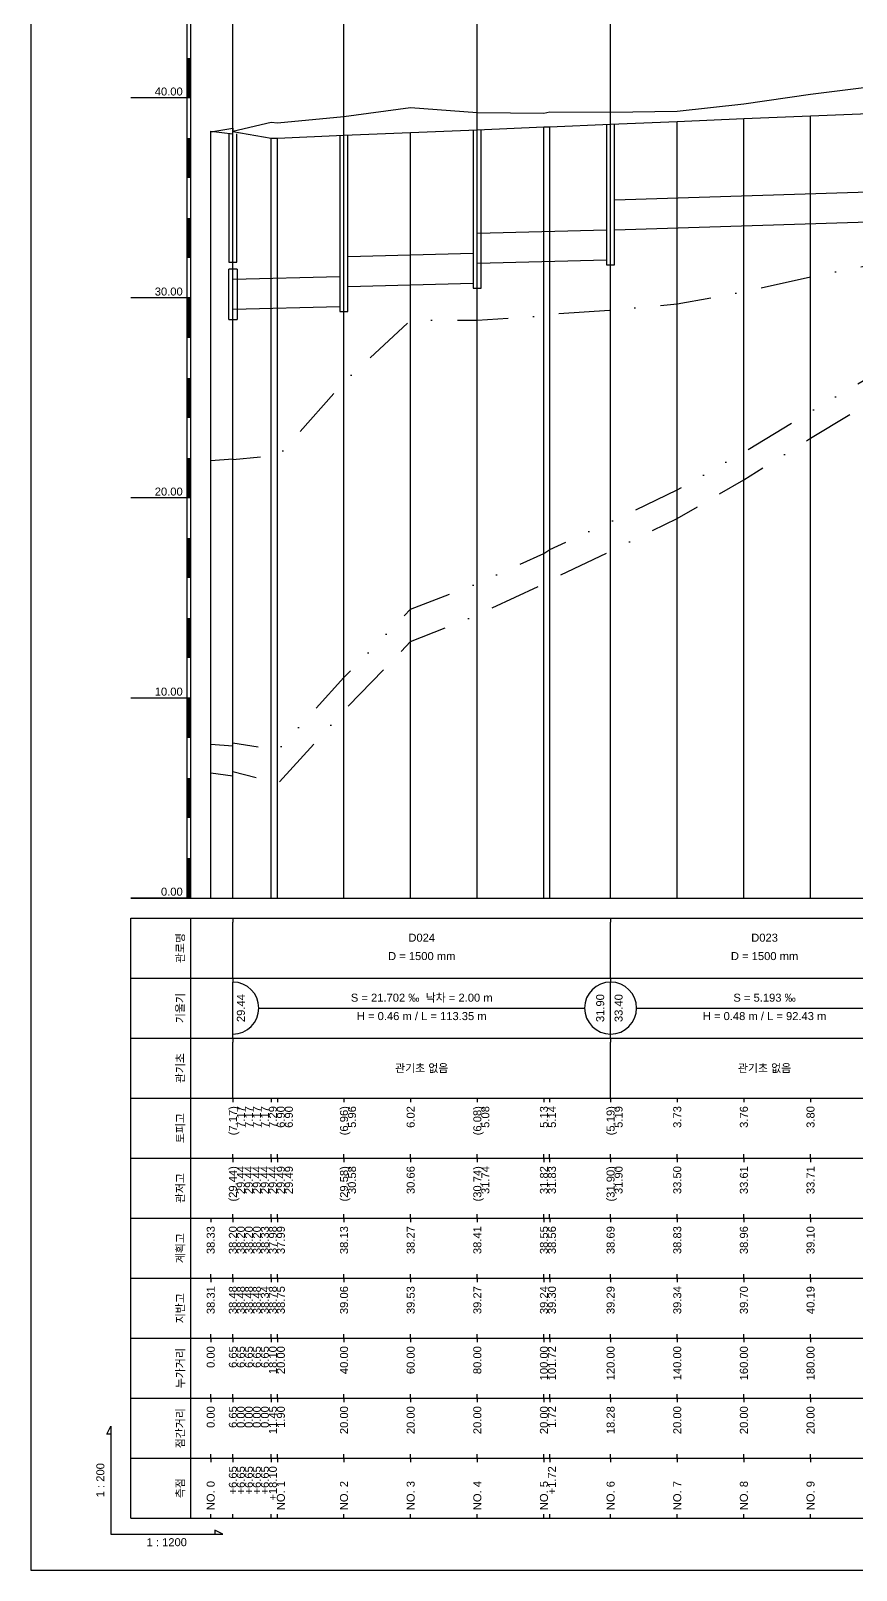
# Model space of a CAD drawing. Header units: millimetres. Extents: x -7351 to 135086, y 1419 to 5643.
# Drawn here: x 48542.4 to 48748.8, y 1419 to 1803.8 of the extents above; entities that cross this region are included whole.
import ezdxf
from ezdxf.enums import TextEntityAlignment as Align

# ---------------------------------------------------------------- set-up
doc = ezdxf.new("R2010")
doc.units = ezdxf.units.MM
for name, pattern in [('BORDER', [44.45, 12.7, -6.35, 12.7, -6.35, 0, -6.35]), ('DASHDOT', [25.4, 12.7, -6.35, 0, -6.35]), ('DIVIDE', [31.75, 12.7, -6.35, 0, -6.35, 0, -6.35])]:
    doc.linetypes.add(name, pattern=pattern)
for name, color, linetype in [('KZ_종단_계획선', 1, 'Continuous'), ('KZ_종단_관로', 4, 'Continuous'), ('KZ_종단_깃발', 7, 'Continuous'), ('KZ_종단_도각', 7, 'Continuous'), ('KZ_종단_맨홀', 4, 'Continuous'), ('KZ_종단_수직선', 7, 'Continuous'), ('KZ_종단_암거', 1, 'Continuous'), ('KZ_종단_암선1', 56, 'DASHDOT'), ('KZ_종단_암선2', 4, 'DIVIDE'), ('KZ_종단_암선3', 6, 'BORDER'), ('KZ_종단_지반선', 3, 'Continuous'), ('KZ_종단_테이블문자', 7, 'Continuous'), ('KZ_종단_테이블선', 7, 'Continuous'), ('KZ_종단_폴대', 7, 'Continuous')]:
    doc.layers.add(name, color=color, linetype=linetype)
doc.styles.get("Standard").update_dxf_attribs({"font": 'arial.ttf'})

msp = doc.modelspace()

# ---------------------------------------------------------------- linework, layer by layer
at = {"layer": 'KZ_종단_계획선'}
msp.add_lwpolyline([(48587.36, 1778.71), (48592.9, 1778.06), (48592.9, 1778.06), (48592.9, 1778.06), (48592.9, 1778.06), (48592.9, 1778.67), (48602.44, 1776.94), (48604.03, 1777), (48620.69, 1777.7), (48637.36, 1778.39), (48654.03, 1779.08), (48670.69, 1779.78), (48672.12, 1779.84), (48687.36, 1780.47), (48704.03, 1781.16), (48720.69, 1781.86), (48737.36, 1782.55), (48754.03, 1783.25)], dxfattribs=at)
at = {"layer": 'KZ_종단_관로'}
for p, q in [((48688.36, 1761.54), (48763.38, 1763.94)), ((48688.36, 1754.04), (48763.38, 1756.44)), ((48654.03, 1753.23), (48686.36, 1754.04)), ((48621.69, 1747.42), (48653.03, 1748.23)), ((48654.03, 1745.73), (48686.36, 1746.54)), ((48592.9, 1741.74), (48619.69, 1742.42)), ((48621.69, 1739.92), (48653.03, 1740.73)), ((48592.9, 1734.24), (48619.69, 1734.92))]:
    msp.add_line(p, q, dxfattribs=at)
at = {"layer": 'KZ_종단_깃발'}
for p, q in [((48592.9, 1587.04), (48592.9, 1841.09)), ((48620.69, 1587.04), (48620.69, 1841.09)), ((48654.03, 1587.04), (48654.03, 1841.09)), ((48687.36, 1587.04), (48687.36, 1841.09))]:
    msp.add_line(p, q, dxfattribs=at)
at = {"layer": 'KZ_종단_도각'}
msp.add_lwpolyline([(48542.36, 1419.04), (49383.36, 1419.04), (49383.36, 2013.04), (48542.36, 2013.04)], close=True, dxfattribs=at)
at = {"layer": 'KZ_종단_맨홀'}
for points in [[(48591.9, 1778.06), (48591.9, 1745.94), (48593.9, 1745.94), (48593.9, 1778.06)], [(48619.69, 1777.7), (48619.69, 1733.69), (48621.69, 1733.69), (48621.69, 1777.7)], [(48653.03, 1779.08), (48653.03, 1739.5), (48655.03, 1739.5), (48655.03, 1779.08)], [(48686.36, 1780.47), (48686.36, 1745.31), (48688.36, 1745.31), (48688.36, 1780.47)]]:
    msp.add_lwpolyline(points, dxfattribs=at)
at = {"layer": 'KZ_종단_수직선'}
for p, q in [((48720.69, 1587.04), (48720.69, 1781.86)), ((48737.36, 1587.04), (48737.36, 1782.55)), ((48587.36, 1587.04), (48587.36, 1778.71)), ((48592.9, 1587.04), (48592.9, 1778.67)), ((48592.9, 1587.04), (48592.9, 1778.06)), ((48592.9, 1587.04), (48592.9, 1778.06)), ((48592.9, 1587.04), (48592.9, 1778.06)), ((48592.9, 1587.04), (48592.9, 1778.06)), ((48620.69, 1587.04), (48620.69, 1777.7)), ((48637.36, 1587.04), (48637.36, 1778.39)), ((48654.03, 1587.04), (48654.03, 1779.08)), ((48670.69, 1587.04), (48670.69, 1779.78)), ((48672.13, 1587.04), (48672.13, 1779.84)), ((48687.36, 1587.04), (48687.36, 1780.47)), ((48704.03, 1587.04), (48704.03, 1781.16)), ((48602.44, 1587.04), (48602.44, 1776.94)), ((48604.03, 1587.04), (48604.03, 1777))]:
    msp.add_line(p, q, dxfattribs=at)
at = {"layer": 'KZ_종단_암거'}
for p, q in [((48593.94, 1744.19), (48591.86, 1744.19)), ((48591.86, 1731.69), (48591.86, 1744.19)), ((48593.94, 1744.19), (48591.86, 1744.19)), ((48591.86, 1731.69), (48591.86, 1744.19)), ((48593.94, 1744.19), (48593.94, 1731.69)), ((48593.94, 1744.19), (48593.94, 1731.69)), ((48591.86, 1731.69), (48593.94, 1731.69)), ((48591.86, 1731.69), (48593.94, 1731.69))]:
    msp.add_line(p, q, dxfattribs=at)
at = {"layer": 'KZ_종단_암선1', "flags": 128}
msp.add_lwpolyline([(48587.36, 1696.41), (48592.9, 1696.82), (48592.9, 1696.82), (48592.9, 1696.82), (48592.9, 1696.82), (48592.9, 1696.62), (48602.44, 1697.54), (48604.03, 1697.23), (48620.69, 1716.05), (48637.36, 1731.47), (48654.03, 1731.46), (48670.69, 1732.55), (48672.13, 1732.96), (48687.36, 1734.03), (48704.03, 1735.55), (48720.69, 1738.58), (48737.36, 1742.29), (48754.03, 1745.59), (48764.38, 1740.72), (48770.69, 1737.75), (48787.36, 1749.71), (48804.03, 1746.87), (48820.69, 1738.09), (48837.36, 1748.25), (48845.21, 1749.38), (48845.21, 1749.38), (48845.21, 1749.38), (48845.21, 1749.38), (48845.21, 1749.38), (48845.21, 1749.38), (48845.21, 1749.38), (48845.21, 1749.38), (48845.21, 1749.38), (48845.21, 1749.38), (48854.03, 1749.48), (48870.69, 1754.16), (48887.36, 1758.12), (48903.63, 1760.25)], dxfattribs=at)
at = {"layer": 'KZ_종단_암선2', "flags": 128}
msp.add_lwpolyline([(48587.36, 1625.53), (48592.9, 1625.12), (48592.9, 1625.12), (48592.9, 1625.12), (48592.9, 1625.12), (48592.9, 1625.83), (48602.44, 1624.4), (48604.03, 1623.85), (48620.69, 1642.15), (48637.36, 1659.26), (48654.03, 1665.68), (48670.69, 1673.2), (48672.13, 1674.16), (48687.36, 1681.11), (48704.03, 1689.05), (48720.69, 1698.5), (48737.36, 1708.64), (48754.03, 1718.37), (48764.38, 1717.49), (48770.69, 1716.96), (48787.36, 1735.35), (48804.03, 1738.77), (48820.69, 1733.72), (48837.36, 1743.57), (48845.21, 1744.55), (48845.21, 1744.55), (48845.21, 1744.55), (48845.21, 1744.55), (48845.21, 1744.55), (48845.21, 1744.55), (48845.21, 1744.55), (48845.21, 1744.55), (48845.21, 1744.55), (48845.21, 1744.55), (48854.03, 1744.49), (48870.69, 1748.89), (48887.36, 1752.56), (48903.63, 1755.75)], dxfattribs=at)
at = {"layer": 'KZ_종단_암선3', "flags": 128}
msp.add_lwpolyline([(48587.36, 1618.36), (48592.9, 1617.57), (48592.9, 1617.57), (48592.9, 1617.57), (48592.9, 1617.57), (48592.9, 1618.64), (48602.44, 1616.19), (48604.03, 1615.53), (48620.69, 1633.88), (48637.36, 1651.16), (48654.03, 1657.81), (48670.69, 1665.58), (48672.13, 1666.56), (48687.36, 1673.73), (48704.03, 1681.91), (48720.69, 1691.61), (48737.36, 1701.99), (48754.03, 1711.96), (48764.38, 1711.24), (48770.69, 1710.79), (48787.36, 1729.42), (48804.03, 1733.08), (48820.69, 1728.08), (48837.36, 1737.71), (48845.21, 1738.58), (48845.21, 1738.58), (48845.21, 1738.58), (48845.21, 1738.58), (48845.21, 1738.58), (48845.21, 1738.58), (48845.21, 1738.58), (48845.21, 1738.58), (48845.21, 1738.58), (48845.21, 1738.58), (48854.03, 1738.41), (48870.69, 1742.63), (48887.36, 1746.12), (48903.63, 1750.54)], dxfattribs=at)
at = {"layer": 'KZ_종단_지반선', "flags": 128}
msp.add_lwpolyline([(48587.36, 1778.59), (48592.9, 1779.46), (48592.9, 1779.46), (48592.9, 1779.46), (48592.9, 1779.46), (48592.9, 1778.74), (48602.44, 1780.95), (48604.03, 1780.77), (48620.69, 1782.36), (48637.36, 1784.67), (48654.03, 1783.41), (48670.69, 1783.26), (48672.13, 1783.56), (48687.36, 1783.49), (48704.03, 1783.76), (48720.69, 1785.54), (48737.36, 1788), (48754.03, 1790.05)], dxfattribs=at)
at = {"layer": 'KZ_종단_테이블문자'}
for p, q in [((48592.9, 1582.04), (48592.9, 1581.04)), ((48687.36, 1582.04), (48687.36, 1581.04)), ((48687.36, 1582.04), (48687.36, 1581.04)), ((48592.9, 1568.04), (48592.9, 1581.04)), ((48687.36, 1568.04), (48687.36, 1581.04)), ((48687.36, 1568.04), (48687.36, 1581.04)), ((48592.9, 1567.04), (48592.9, 1568.04)), ((48592.9, 1567.04), (48592.9, 1566.04)), ((48592.9, 1553.04), (48592.9, 1566.04)), ((48687.36, 1567.04), (48687.36, 1568.04)), ((48687.36, 1567.04), (48687.36, 1568.04)), ((48687.36, 1567.04), (48687.36, 1566.04)), ((48687.36, 1567.04), (48687.36, 1566.04)), ((48687.36, 1553.04), (48687.36, 1566.04)), ((48687.36, 1553.04), (48687.36, 1566.04)), ((48599.32, 1559.54), (48680.94, 1559.54)), ((48693.78, 1559.54), (48757.97, 1559.54)), ((48592.9, 1552.04), (48592.9, 1553.04)), ((48592.9, 1552.04), (48592.9, 1551.04)), ((48592.9, 1538.04), (48592.9, 1551.04)), ((48687.36, 1552.04), (48687.36, 1553.04)), ((48687.36, 1552.04), (48687.36, 1553.04)), ((48687.36, 1552.04), (48687.36, 1551.04)), ((48687.36, 1552.04), (48687.36, 1551.04)), ((48687.36, 1538.04), (48687.36, 1551.04)), ((48687.36, 1538.04), (48687.36, 1551.04)), ((48592.9, 1537.04), (48592.9, 1538.04)), ((48687.36, 1537.04), (48687.36, 1538.04)), ((48687.36, 1537.04), (48687.36, 1538.04))]:
    msp.add_line(p, q, dxfattribs=at)
for centre, start, end in [((48592.9, 1559.54), 270, 90), ((48687.36, 1559.54), 90, 270), ((48687.36, 1559.54), 270, 90)]:
    msp.add_arc(centre, 6.5, start, end, dxfattribs=at)
at = {"layer": 'KZ_종단_테이블선'}
for p, q in [((48567.36, 1587.04), (48908.63, 1587.04)), ((48567.36, 1567.04), (48567.36, 1582.04)), ((48567.36, 1582.04), (48908.63, 1582.04)), ((48582.36, 1567.04), (48582.36, 1582.04)), ((48567.36, 1552.04), (48567.36, 1567.04)), ((48567.36, 1567.04), (48908.63, 1567.04)), ((48582.36, 1552.04), (48582.36, 1567.04)), ((48567.36, 1537.04), (48567.36, 1552.04)), ((48567.36, 1552.04), (48908.63, 1552.04)), ((48582.36, 1537.04), (48582.36, 1552.04)), ((48567.36, 1522.04), (48567.36, 1537.04)), ((48567.36, 1537.04), (48908.63, 1537.04)), ((48582.36, 1522.04), (48582.36, 1537.04)), ((48592.9, 1537.04), (48592.9, 1536.04)), ((48592.9, 1537.04), (48592.9, 1536.04)), ((48592.9, 1537.04), (48592.9, 1536.04)), ((48592.9, 1537.04), (48592.9, 1536.04)), ((48592.9, 1537.04), (48592.9, 1536.04)), ((48602.44, 1537.04), (48602.44, 1536.04)), ((48604.03, 1537.04), (48604.03, 1536.04)), ((48620.69, 1537.04), (48620.69, 1536.04)), ((48637.36, 1537.04), (48637.36, 1536.04)), ((48654.03, 1537.04), (48654.03, 1536.04)), ((48670.69, 1537.04), (48670.69, 1536.04)), ((48672.12, 1537.04), (48672.12, 1536.04)), ((48687.36, 1537.04), (48687.36, 1536.04)), ((48704.03, 1537.04), (48704.03, 1536.04)), ((48720.69, 1537.04), (48720.69, 1536.04)), ((48737.36, 1537.04), (48737.36, 1536.04)), ((48567.36, 1507.04), (48567.36, 1522.04)), ((48567.36, 1522.04), (48908.63, 1522.04)), ((48582.36, 1507.04), (48582.36, 1522.04)), ((48592.9, 1522.04), (48592.9, 1523.04)), ((48592.9, 1522.04), (48592.9, 1523.04)), ((48592.9, 1522.04), (48592.9, 1523.04)), ((48592.9, 1522.04), (48592.9, 1523.04)), ((48592.9, 1522.04), (48592.9, 1523.04)), ((48592.9, 1522.04), (48592.9, 1521.04)), ((48592.9, 1522.04), (48592.9, 1521.04)), ((48592.9, 1522.04), (48592.9, 1521.04)), ((48592.9, 1522.04), (48592.9, 1521.04)), ((48592.9, 1522.04), (48592.9, 1521.04)), ((48602.44, 1522.04), (48602.44, 1523.04)), ((48602.44, 1522.04), (48602.44, 1521.04)), ((48604.03, 1522.04), (48604.03, 1523.04)), ((48604.03, 1522.04), (48604.03, 1521.04)), ((48620.69, 1522.04), (48620.69, 1523.04)), ((48620.69, 1522.04), (48620.69, 1521.04)), ((48637.36, 1522.04), (48637.36, 1523.04)), ((48637.36, 1522.04), (48637.36, 1521.04)), ((48654.03, 1522.04), (48654.03, 1523.04)), ((48654.03, 1522.04), (48654.03, 1521.04)), ((48670.69, 1522.04), (48670.69, 1523.04)), ((48670.69, 1522.04), (48670.69, 1521.04)), ((48672.12, 1522.04), (48672.12, 1523.04)), ((48672.12, 1522.04), (48672.12, 1521.04)), ((48687.36, 1522.04), (48687.36, 1523.04)), ((48687.36, 1522.04), (48687.36, 1521.04)), ((48704.03, 1522.04), (48704.03, 1523.04)), ((48704.03, 1522.04), (48704.03, 1521.04)), ((48720.69, 1522.04), (48720.69, 1523.04)), ((48720.69, 1522.04), (48720.69, 1521.04)), ((48737.36, 1522.04), (48737.36, 1523.04)), ((48737.36, 1522.04), (48737.36, 1521.04)), ((48567.36, 1492.04), (48567.36, 1507.04)), ((48567.36, 1507.04), (48908.63, 1507.04)), ((48582.36, 1492.04), (48582.36, 1507.04)), ((48587.36, 1507.04), (48587.36, 1506.04)), ((48592.9, 1507.04), (48592.9, 1508.04)), ((48592.9, 1507.04), (48592.9, 1508.04)), ((48592.9, 1507.04), (48592.9, 1508.04)), ((48592.9, 1507.04), (48592.9, 1508.04)), ((48592.9, 1507.04), (48592.9, 1508.04)), ((48592.9, 1507.04), (48592.9, 1506.04)), ((48592.9, 1507.04), (48592.9, 1506.04)), ((48592.9, 1507.04), (48592.9, 1506.04)), ((48592.9, 1507.04), (48592.9, 1506.04)), ((48592.9, 1507.04), (48592.9, 1506.04)), ((48602.44, 1507.04), (48602.44, 1508.04)), ((48602.44, 1507.04), (48602.44, 1506.04)), ((48604.03, 1507.04), (48604.03, 1508.04)), ((48604.03, 1507.04), (48604.03, 1506.04)), ((48620.69, 1507.04), (48620.69, 1508.04)), ((48620.69, 1507.04), (48620.69, 1506.04)), ((48637.36, 1507.04), (48637.36, 1508.04)), ((48637.36, 1507.04), (48637.36, 1506.04)), ((48654.03, 1507.04), (48654.03, 1508.04)), ((48654.03, 1507.04), (48654.03, 1506.04)), ((48670.69, 1507.04), (48670.69, 1508.04)), ((48670.69, 1507.04), (48670.69, 1506.04)), ((48672.12, 1507.04), (48672.12, 1508.04)), ((48672.13, 1507.04), (48672.13, 1506.04)), ((48687.36, 1507.04), (48687.36, 1508.04)), ((48687.36, 1507.04), (48687.36, 1506.04)), ((48704.03, 1507.04), (48704.03, 1508.04)), ((48704.03, 1507.04), (48704.03, 1506.04)), ((48720.69, 1507.04), (48720.69, 1508.04)), ((48720.69, 1507.04), (48720.69, 1506.04)), ((48737.36, 1507.04), (48737.36, 1508.04)), ((48737.36, 1507.04), (48737.36, 1506.04)), ((48587.36, 1492.04), (48587.36, 1493.04)), ((48592.9, 1492.04), (48592.9, 1493.04)), ((48592.9, 1492.04), (48592.9, 1493.04)), ((48592.9, 1492.04), (48592.9, 1493.04)), ((48592.9, 1492.04), (48592.9, 1493.04)), ((48592.9, 1492.04), (48592.9, 1493.04)), ((48602.44, 1492.04), (48602.44, 1493.04)), ((48604.03, 1492.04), (48604.03, 1493.04)), ((48620.69, 1492.04), (48620.69, 1493.04)), ((48637.36, 1492.04), (48637.36, 1493.04)), ((48654.03, 1492.04), (48654.03, 1493.04)), ((48670.69, 1492.04), (48670.69, 1493.04)), ((48672.13, 1492.04), (48672.13, 1493.04)), ((48687.36, 1492.04), (48687.36, 1493.04)), ((48704.03, 1492.04), (48704.03, 1493.04)), ((48720.69, 1492.04), (48720.69, 1493.04)), ((48737.36, 1492.04), (48737.36, 1493.04)), ((48567.36, 1477.04), (48567.36, 1492.04)), ((48567.36, 1492.04), (48908.63, 1492.04)), ((48582.36, 1477.04), (48582.36, 1492.04)), ((48587.36, 1492.04), (48587.36, 1491.04)), ((48592.9, 1492.04), (48592.9, 1491.04)), ((48592.9, 1492.04), (48592.9, 1491.04)), ((48592.9, 1492.04), (48592.9, 1491.04)), ((48592.9, 1492.04), (48592.9, 1491.04)), ((48592.9, 1492.04), (48592.9, 1491.04)), ((48602.44, 1492.04), (48602.44, 1491.04)), ((48604.03, 1492.04), (48604.03, 1491.04)), ((48620.69, 1492.04), (48620.69, 1491.04)), ((48637.36, 1492.04), (48637.36, 1491.04)), ((48654.03, 1492.04), (48654.03, 1491.04)), ((48670.69, 1492.04), (48670.69, 1491.04)), ((48672.13, 1492.04), (48672.13, 1491.04)), ((48687.36, 1492.04), (48687.36, 1491.04)), ((48704.03, 1492.04), (48704.03, 1491.04)), ((48720.69, 1492.04), (48720.69, 1491.04)), ((48737.36, 1492.04), (48737.36, 1491.04)), ((48587.36, 1477.04), (48587.36, 1478.04)), ((48592.9, 1477.04), (48592.9, 1478.04)), ((48592.9, 1477.04), (48592.9, 1478.04)), ((48592.9, 1477.04), (48592.9, 1478.04)), ((48592.9, 1477.04), (48592.9, 1478.04)), ((48592.9, 1477.04), (48592.9, 1478.04)), ((48602.44, 1477.04), (48602.44, 1478.04)), ((48604.03, 1477.04), (48604.03, 1478.04)), ((48620.69, 1477.04), (48620.69, 1478.04)), ((48637.36, 1477.04), (48637.36, 1478.04)), ((48654.03, 1477.04), (48654.03, 1478.04)), ((48670.69, 1477.04), (48670.69, 1478.04)), ((48672.13, 1477.04), (48672.13, 1478.04)), ((48687.36, 1477.04), (48687.36, 1478.04)), ((48704.03, 1477.04), (48704.03, 1478.04)), ((48720.69, 1477.04), (48720.69, 1478.04)), ((48737.36, 1477.04), (48737.36, 1478.04)), ((48567.36, 1462.04), (48567.36, 1477.04)), ((48567.36, 1477.04), (48908.63, 1477.04)), ((48582.36, 1462.04), (48582.36, 1477.04)), ((48587.36, 1477.04), (48587.36, 1476.04)), ((48592.9, 1477.04), (48592.9, 1476.04)), ((48592.9, 1477.04), (48592.9, 1476.04)), ((48592.9, 1477.04), (48592.9, 1476.04)), ((48592.9, 1477.04), (48592.9, 1476.04)), ((48592.9, 1477.04), (48592.9, 1476.04)), ((48602.44, 1477.04), (48602.44, 1476.04)), ((48604.03, 1477.04), (48604.03, 1476.04)), ((48620.69, 1477.04), (48620.69, 1476.04)), ((48637.36, 1477.04), (48637.36, 1476.04)), ((48654.03, 1477.04), (48654.03, 1476.04)), ((48670.69, 1477.04), (48670.69, 1476.04)), ((48672.13, 1477.04), (48672.13, 1476.04)), ((48687.36, 1477.04), (48687.36, 1476.04)), ((48704.03, 1477.04), (48704.03, 1476.04)), ((48720.69, 1477.04), (48720.69, 1476.04)), ((48737.36, 1477.04), (48737.36, 1476.04)), ((48587.36, 1462.04), (48587.36, 1463.04)), ((48592.9, 1462.04), (48592.9, 1463.04)), ((48592.9, 1462.04), (48592.9, 1463.04)), ((48592.9, 1462.04), (48592.9, 1463.04)), ((48592.9, 1462.04), (48592.9, 1463.04)), ((48592.9, 1462.04), (48592.9, 1463.04)), ((48602.44, 1462.04), (48602.44, 1463.04)), ((48604.03, 1462.04), (48604.03, 1463.04)), ((48620.69, 1462.04), (48620.69, 1463.04)), ((48637.36, 1462.04), (48637.36, 1463.04)), ((48654.03, 1462.04), (48654.03, 1463.04)), ((48670.69, 1462.04), (48670.69, 1463.04)), ((48672.13, 1462.04), (48672.13, 1463.04)), ((48687.36, 1462.04), (48687.36, 1463.04)), ((48704.03, 1462.04), (48704.03, 1463.04)), ((48720.69, 1462.04), (48720.69, 1463.04)), ((48737.36, 1462.04), (48737.36, 1463.04)), ((48567.36, 1447.04), (48567.36, 1462.04)), ((48567.36, 1462.04), (48908.63, 1462.04)), ((48582.36, 1447.04), (48582.36, 1462.04)), ((48587.36, 1462.04), (48587.36, 1461.04)), ((48592.9, 1462.04), (48592.9, 1461.04)), ((48592.9, 1462.04), (48592.9, 1461.04)), ((48592.9, 1462.04), (48592.9, 1461.04)), ((48592.9, 1462.04), (48592.9, 1461.04)), ((48592.9, 1462.04), (48592.9, 1461.04)), ((48602.44, 1462.04), (48602.44, 1461.04)), ((48604.03, 1462.04), (48604.03, 1461.04)), ((48620.69, 1462.04), (48620.69, 1461.04)), ((48637.36, 1462.04), (48637.36, 1461.04)), ((48654.03, 1462.04), (48654.03, 1461.04)), ((48670.69, 1462.04), (48670.69, 1461.04)), ((48672.13, 1462.04), (48672.13, 1461.04)), ((48687.36, 1462.04), (48687.36, 1461.04)), ((48704.03, 1462.04), (48704.03, 1461.04)), ((48720.69, 1462.04), (48720.69, 1461.04)), ((48737.36, 1462.04), (48737.36, 1461.04)), ((48567.36, 1432.04), (48567.36, 1447.04)), ((48567.36, 1447.04), (48908.63, 1447.04)), ((48582.36, 1432.04), (48582.36, 1447.04)), ((48587.36, 1447.04), (48587.36, 1448.04)), ((48587.36, 1447.04), (48587.36, 1446.04)), ((48592.9, 1447.04), (48592.9, 1448.04)), ((48592.9, 1447.04), (48592.9, 1448.04)), ((48592.9, 1447.04), (48592.9, 1448.04)), ((48592.9, 1447.04), (48592.9, 1448.04)), ((48592.9, 1447.04), (48592.9, 1448.04)), ((48592.9, 1447.04), (48592.9, 1446.04)), ((48592.9, 1447.04), (48592.9, 1446.04)), ((48592.9, 1447.04), (48592.9, 1446.04)), ((48592.9, 1447.04), (48592.9, 1446.04)), ((48592.9, 1447.04), (48592.9, 1446.04)), ((48602.44, 1447.04), (48602.44, 1448.04)), ((48602.44, 1447.04), (48602.44, 1446.04)), ((48604.03, 1447.04), (48604.03, 1448.04)), ((48604.03, 1447.04), (48604.03, 1446.04)), ((48620.69, 1447.04), (48620.69, 1448.04)), ((48620.69, 1447.04), (48620.69, 1446.04)), ((48637.36, 1447.04), (48637.36, 1448.04)), ((48637.36, 1447.04), (48637.36, 1446.04)), ((48654.03, 1447.04), (48654.03, 1448.04)), ((48654.03, 1447.04), (48654.03, 1446.04)), ((48670.69, 1447.04), (48670.69, 1448.04)), ((48670.69, 1447.04), (48670.69, 1446.04)), ((48672.13, 1447.04), (48672.13, 1448.04)), ((48672.13, 1447.04), (48672.13, 1446.04)), ((48687.36, 1447.04), (48687.36, 1448.04)), ((48687.36, 1447.04), (48687.36, 1446.04)), ((48704.03, 1447.04), (48704.03, 1448.04)), ((48704.03, 1447.04), (48704.03, 1446.04)), ((48720.69, 1447.04), (48720.69, 1448.04)), ((48720.69, 1447.04), (48720.69, 1446.04)), ((48737.36, 1447.04), (48737.36, 1448.04)), ((48737.36, 1447.04), (48737.36, 1446.04)), ((48567.36, 1432.04), (48908.63, 1432.04)), ((48587.36, 1432.04), (48587.36, 1433.04)), ((48592.9, 1432.04), (48592.9, 1433.04)), ((48592.9, 1432.04), (48592.9, 1433.04)), ((48592.9, 1432.04), (48592.9, 1433.04)), ((48592.9, 1432.04), (48592.9, 1433.04)), ((48592.9, 1432.04), (48592.9, 1433.04)), ((48602.44, 1432.04), (48602.44, 1433.04)), ((48604.03, 1432.04), (48604.03, 1433.04)), ((48620.69, 1432.04), (48620.69, 1433.04)), ((48637.36, 1432.04), (48637.36, 1433.04)), ((48654.03, 1432.04), (48654.03, 1433.04)), ((48670.69, 1432.04), (48670.69, 1433.04)), ((48672.13, 1432.04), (48672.13, 1433.04)), ((48687.36, 1432.04), (48687.36, 1433.04)), ((48704.03, 1432.04), (48704.03, 1433.04)), ((48720.69, 1432.04), (48720.69, 1433.04)), ((48737.36, 1432.04), (48737.36, 1433.04))]:
    msp.add_line(p, q, dxfattribs=at)
msp.add_lwpolyline([(48562.36, 1453.04), (48561.36, 1453.04), (48562.36, 1455.04), (48562.36, 1428.04), (48590.36, 1428.04), (48588.36, 1429.04), (48588.36, 1428.04)], dxfattribs=at)
at = {"layer": 'KZ_종단_폴대'}
for p, q in [((48582.36, 1787.04), (48567.36, 1787.04)), ((48582.36, 1737.04), (48567.36, 1737.04)), ((48582.36, 1687.04), (48567.36, 1687.04)), ((48582.36, 1637.04), (48567.36, 1637.04)), ((48582.36, 1587.04), (48567.36, 1587.04))]:
    msp.add_line(p, q, dxfattribs=at)
msp.add_lwpolyline([(48582.36, 1587.04), (48582.36, 1847.04), (48581.36, 1847.04), (48581.36, 1587.04), (48582.36, 1587.04)], dxfattribs=at)
for points in [[(48581.86, 1787.04, 1, 1, 0), (48581.86, 1797.04, 1, 1, 0)], [(48581.86, 1767.04, 1, 1, 0), (48581.86, 1777.04, 1, 1, 0)], [(48581.86, 1747.04, 1, 1, 0), (48581.86, 1757.04, 1, 1, 0)], [(48581.86, 1727.04, 1, 1, 0), (48581.86, 1737.04, 1, 1, 0)], [(48581.86, 1707.04, 1, 1, 0), (48581.86, 1717.04, 1, 1, 0)], [(48581.86, 1687.04, 1, 1, 0), (48581.86, 1697.04, 1, 1, 0)], [(48581.86, 1667.04, 1, 1, 0), (48581.86, 1677.04, 1, 1, 0)], [(48581.86, 1647.04, 1, 1, 0), (48581.86, 1657.04, 1, 1, 0)], [(48581.86, 1627.04, 1, 1, 0), (48581.86, 1637.04, 1, 1, 0)], [(48581.86, 1607.04, 1, 1, 0), (48581.86, 1617.04, 1, 1, 0)], [(48581.86, 1587.04, 1, 1, 0), (48581.86, 1597.04, 1, 1, 0)]]:
    msp.add_lwpolyline(points, format="xyseb", dxfattribs=at)

# ---------------------------------------------------------------- texts
at = {"layer": 'KZ_종단_테이블문자'}
for s, p in [('D024', (48640.13, 1575.54)), ('D023', (48725.87, 1575.54)), ('S = 21.702 ‰  낙차 = 2.00 m', (48640.13, 1560.54)), ('S = 5.193 ‰', (48725.87, 1560.54))]:
    msp.add_text(s, height=2, dxfattribs=at).set_placement(p, align=Align.BOTTOM_CENTER)
for s, p in [('D = 1500 mm', (48640.13, 1573.54)), ('D = 1500 mm', (48725.87, 1573.54)), ('H = 0.46 m / L = 113.35 m', (48640.13, 1558.54)), ('H = 0.48 m / L = 92.43 m', (48725.87, 1558.54))]:
    msp.add_text(s, height=2, dxfattribs=at).set_placement(p, align=Align.TOP_CENTER)
for s, p in [('29.44', (48593.9, 1559.54)), ('33.40', (48688.36, 1559.54))]:
    msp.add_text(s, height=2, rotation=90, dxfattribs=at).set_placement(p, align=Align.TOP_CENTER)
msp.add_text('31.90', height=2, rotation=90, dxfattribs=at).set_placement((48686.36, 1559.54), align=Align.BOTTOM_CENTER)
for p in [(48640.13, 1544.54), (48725.87, 1544.54)]:
    msp.add_text('관기초 없음', height=2, dxfattribs=at).set_placement(p, align=Align.MIDDLE_CENTER)
for s, p in [('(7.17)', (48592.9, 1535.04)), ('7.17', (48594.9, 1535.04)), ('7.17', (48596.9, 1535.04)), ('7.17', (48598.9, 1535.04)), ('7.17', (48600.9, 1535.04)), ('7.29', (48602.9, 1535.04)), ('6.90', (48604.9, 1535.04)), ('6.90', (48606.9, 1535.04)), ('(6.96)', (48620.69, 1535.04)), ('5.96', (48622.69, 1535.04)), ('6.02', (48637.36, 1535.04)), ('(6.08)', (48654.03, 1535.04)), ('5.08', (48656.03, 1535.04)), ('5.13', (48670.69, 1535.04)), ('5.14', (48672.69, 1535.04)), ('(5.19)', (48687.36, 1535.04)), ('5.19', (48689.36, 1535.04)), ('3.73', (48704.03, 1535.04)), ('3.76', (48720.69, 1535.04)), ('3.80', (48737.36, 1535.04)), ('(29.44)', (48592.9, 1520.04)), ('29.44', (48594.9, 1520.04)), ('29.44', (48596.9, 1520.04)), ('29.44', (48598.9, 1520.04)), ('29.44', (48600.9, 1520.04)), ('29.44', (48602.9, 1520.04)), ('29.49', (48604.9, 1520.04)), ('29.49', (48606.9, 1520.04)), ('(29.58)', (48620.69, 1520.04)), ('30.58', (48622.69, 1520.04)), ('30.66', (48637.36, 1520.04)), ('(30.74)', (48654.03, 1520.04)), ('31.74', (48656.03, 1520.04)), ('31.82', (48670.69, 1520.04)), ('31.83', (48672.69, 1520.04)), ('(31.90)', (48687.36, 1520.04)), ('31.90', (48689.36, 1520.04)), ('33.50', (48704.03, 1520.04)), ('33.61', (48720.69, 1520.04)), ('33.71', (48737.36, 1520.04)), ('38.33', (48587.36, 1505.04)), ('38.20', (48592.9, 1505.04)), ('38.20', (48594.9, 1505.04)), ('38.20', (48596.9, 1505.04)), ('38.20', (48598.9, 1505.04)), ('38.33', (48600.9, 1505.04)), ('37.98', (48602.9, 1505.04)), ('37.99', (48604.9, 1505.04)), ('38.13', (48620.69, 1505.04)), ('38.27', (48637.36, 1505.04)), ('38.41', (48654.03, 1505.04)), ('38.55', (48670.69, 1505.04)), ('38.56', (48672.69, 1505.04)), ('38.69', (48687.36, 1505.04)), ('38.83', (48704.03, 1505.04)), ('38.96', (48720.69, 1505.04)), ('39.10', (48737.36, 1505.04)), ('38.31', (48587.36, 1490.04)), ('38.48', (48592.9, 1490.04)), ('38.48', (48594.9, 1490.04)), ('38.48', (48596.9, 1490.04)), ('38.48', (48598.9, 1490.04)), ('38.34', (48600.9, 1490.04)), ('38.78', (48602.9, 1490.04)), ('38.75', (48604.9, 1490.04)), ('39.06', (48620.69, 1490.04)), ('39.53', (48637.36, 1490.04)), ('39.27', (48654.03, 1490.04)), ('39.24', (48670.69, 1490.04)), ('39.30', (48672.69, 1490.04)), ('39.29', (48687.36, 1490.04)), ('39.34', (48704.03, 1490.04)), ('39.70', (48720.69, 1490.04)), ('40.19', (48737.36, 1490.04)), ('0.00', (48587.36, 1475.04)), ('6.65', (48592.9, 1475.04)), ('6.65', (48594.9, 1475.04)), ('6.65', (48596.9, 1475.04)), ('6.65', (48598.9, 1475.04)), ('6.65', (48600.9, 1475.04)), ('18.10', (48602.9, 1475.04)), ('20.00', (48604.9, 1475.04)), ('40.00', (48620.69, 1475.04)), ('60.00', (48637.36, 1475.04)), ('80.00', (48654.03, 1475.04)), ('100.00', (48670.69, 1475.04)), ('101.72', (48672.69, 1475.04)), ('120.00', (48687.36, 1475.04)), ('140.00', (48704.03, 1475.04)), ('160.00', (48720.69, 1475.04)), ('180.00', (48737.36, 1475.04)), ('0.00', (48587.36, 1460.04)), ('6.65', (48592.9, 1460.04)), ('0.00', (48594.9, 1460.04)), ('0.00', (48596.9, 1460.04)), ('0.00', (48598.9, 1460.04)), ('0.00', (48600.9, 1460.04)), ('11.45', (48602.9, 1460.04)), ('1.90', (48604.9, 1460.04)), ('20.00', (48620.69, 1460.04)), ('20.00', (48637.36, 1460.04)), ('20.00', (48654.03, 1460.04)), ('20.00', (48670.69, 1460.04)), ('1.72', (48672.69, 1460.04)), ('18.28', (48687.36, 1460.04)), ('20.00', (48704.03, 1460.04)), ('20.00', (48720.69, 1460.04)), ('20.00', (48737.36, 1460.04)), ('+6.65', (48592.9, 1445.04)), ('+6.65', (48594.9, 1445.04)), ('+6.65', (48596.9, 1445.04)), ('+6.65', (48598.9, 1445.04)), ('+6.65', (48600.9, 1445.04)), ('+18.10', (48602.9, 1445.04)), ('+1.72', (48672.69, 1445.04))]:
    msp.add_text(s, height=2, rotation=90, dxfattribs=at).set_placement(p, align=Align.MIDDLE_RIGHT)
for s, p in [('NO. 0', (48587.36, 1434.04)), ('NO. 1', (48604.9, 1434.04)), ('NO. 2', (48620.69, 1434.04)), ('NO. 3', (48637.36, 1434.04)), ('NO. 4', (48654.03, 1434.04)), ('NO. 5', (48670.69, 1434.04)), ('NO. 6', (48687.36, 1434.04)), ('NO. 7', (48704.03, 1434.04)), ('NO. 8', (48720.69, 1434.04)), ('NO. 9', (48737.36, 1434.04))]:
    msp.add_text(s, height=2, rotation=90, dxfattribs=at).set_placement(p, align=Align.MIDDLE_LEFT)
at = {"layer": 'KZ_종단_테이블선'}
for s, p in [('관로명', (48581.36, 1574.54)), ('기울기', (48581.36, 1559.54)), ('관기초', (48581.36, 1544.54)), ('토피고', (48581.36, 1529.54)), ('관저고', (48581.36, 1514.54)), ('계획고', (48581.36, 1499.54)), ('지반고', (48581.36, 1484.54)), ('누가거리', (48581.36, 1469.54)), ('점간거리', (48581.36, 1454.54)), ('1 : 200', (48561.36, 1441.54)), ('측점', (48581.36, 1439.54))]:
    msp.add_text(s, height=2, rotation=90, dxfattribs=at).set_placement(p, align=Align.BOTTOM_CENTER)
msp.add_text('1 : 1200', height=2, dxfattribs=at).set_placement((48576.36, 1427.04), align=Align.TOP_CENTER)
at = {"layer": 'KZ_종단_폴대'}
for s, p in [('40.00', (48580.36, 1787.04)), ('30.00', (48580.36, 1737.04)), ('20.00', (48580.36, 1687.04)), ('10.00', (48580.36, 1637.04)), ('0.00', (48580.36, 1587.04))]:
    msp.add_text(s, height=2, dxfattribs=at).set_placement(p, align=Align.BOTTOM_RIGHT)

doc.saveas('drawing.dxf')
